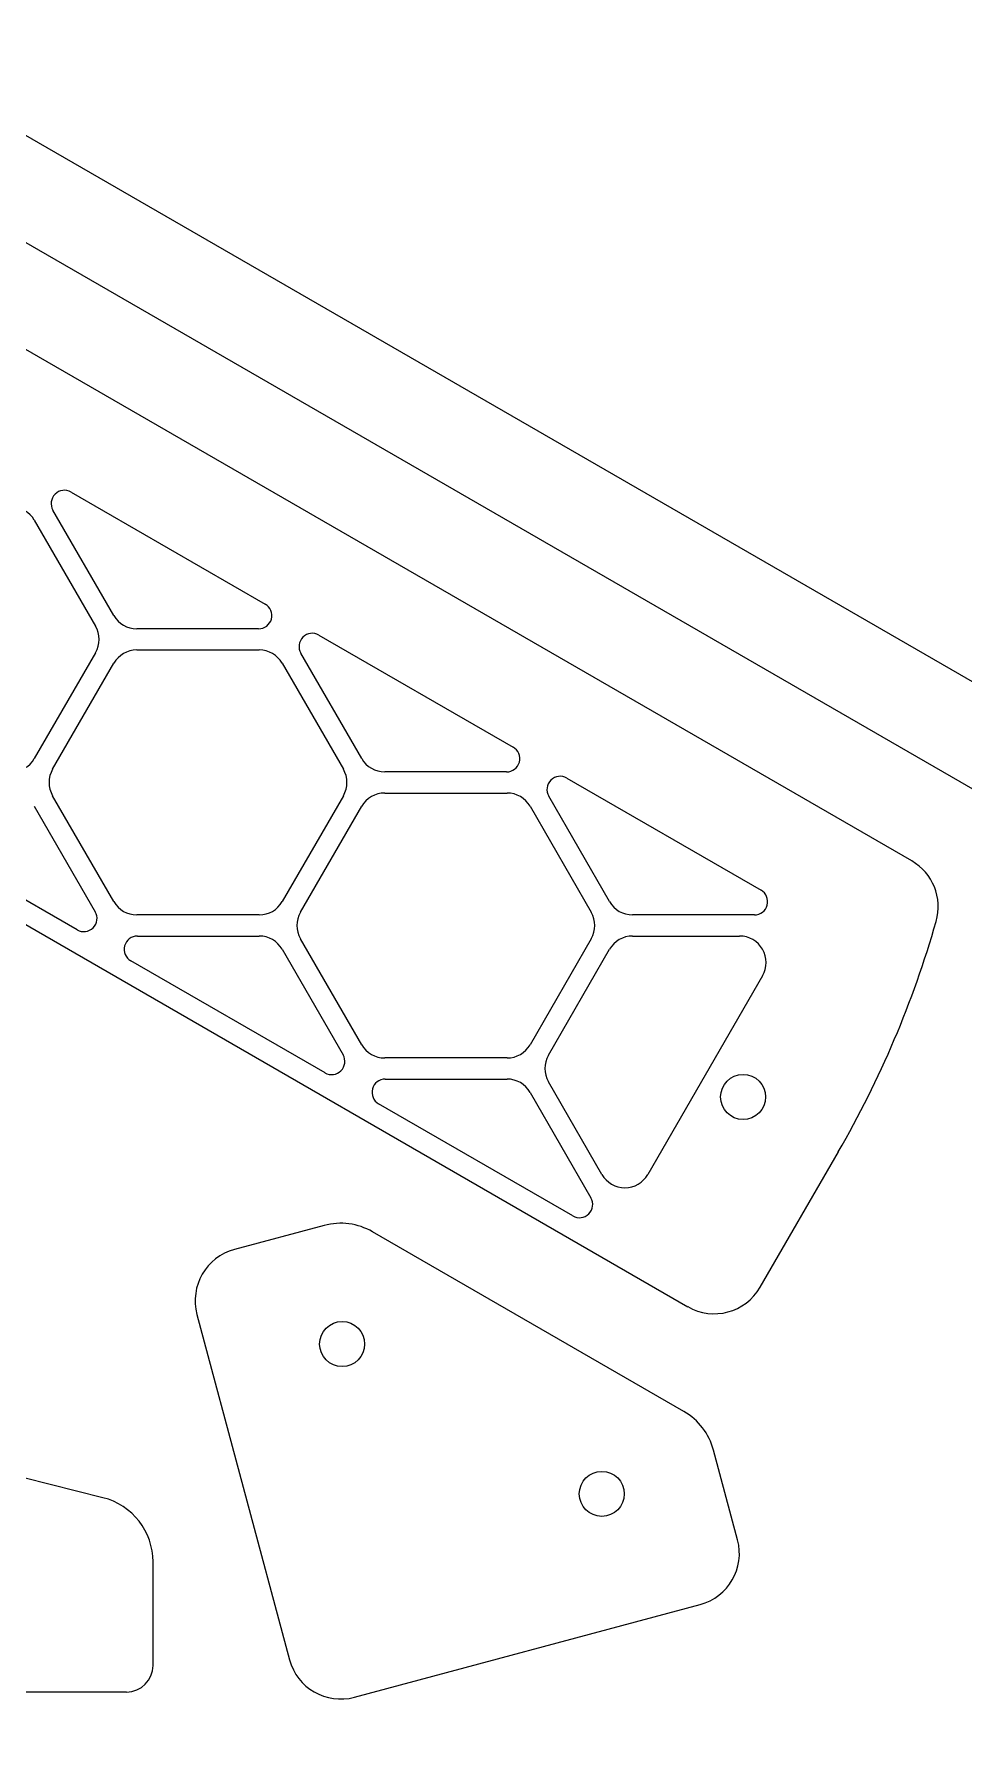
# Model space of a CAD drawing. Extents: x 442 to 745, y 5 to 355.
# Drawn here: x 652 to 680.8, y 271.2 to 324.5 of the extents above; entities that cross this region are included whole.
import ezdxf

# ---------------------------------------------------------------- set-up
doc = ezdxf.new("R2010")
doc.units = 0
doc.layers.add('VISIBLE__ANSI_', color=7, linetype='CONTINUOUS')

msp = doc.modelspace()

# ---------------------------------------------------------------- linework, layer by layer
at = {"layer": 'VISIBLE__ANSI_'}
for p, q in [((745.495, 267.193), (593.942, 354.692)), ((593.942, 351.364), (742.612, 265.529)), ((679.226, 298.796), (628.441, 328.118)), ((619.919, 315.161), (672.267, 284.937)), ((653.102, 310.266), (659.138, 306.781)), ((654.433, 306.424), (652.54, 309.703)), ((651.96, 309.389), (653.862, 306.095)), ((658.932, 306.013), (655.146, 306.013)), ((660.805, 305.819), (666.84, 302.334)), ((653.862, 305.271), (651.96, 301.977)), ((652.531, 301.648), (654.433, 304.942)), ((655.146, 305.354), (658.95, 305.354)), ((659.663, 304.942), (661.565, 301.648)), ((662.135, 301.977), (660.242, 305.256)), ((666.635, 301.566), (662.848, 301.566)), ((668.507, 301.372), (674.543, 297.887)), ((654.433, 297.53), (652.531, 300.824)), ((661.565, 300.824), (659.663, 297.53)), ((662.848, 300.907), (666.652, 300.907)), ((669.838, 297.53), (667.945, 300.809)), ((653.291, 296.654), (647.255, 300.138)), ((651.96, 300.495), (653.854, 297.216)), ((660.233, 297.201), (662.135, 300.495)), ((667.365, 300.495), (669.267, 297.201)), ((658.95, 297.119), (655.146, 297.119)), ((674.337, 297.119), (670.551, 297.119)), ((655.164, 296.46), (658.95, 296.46)), ((662.135, 293.083), (660.233, 296.377)), ((669.267, 296.377), (667.365, 293.083)), ((670.551, 296.46), (673.879, 296.46)), ((659.663, 296.048), (661.556, 292.769)), ((667.936, 292.754), (669.838, 296.048)), ((660.994, 292.207), (654.958, 295.691)), ((674.592, 295.225), (671.026, 289.048)), ((666.652, 292.672), (662.848, 292.672)), ((662.866, 292.013), (666.652, 292.013)), ((667.365, 291.601), (669.258, 288.322)), ((669.6, 289.048), (667.936, 291.93)), ((668.696, 287.76), (662.66, 291.244)), ((674.516, 285.54), (676.946, 289.748)), ((660.969, 287.463), (658.181, 286.716)), ((672.146, 281.679), (662.469, 287.266)), ((657.016, 284.699), (659.893, 273.96)), ((654.094, 278.999), (645.247, 281.225)), ((673.814, 277.69), (673.067, 280.479)), ((655.65, 273.781), (655.65, 277.002)), ((661.911, 272.795), (672.649, 275.673)), ((624.315, 272.958), (654.826, 272.958))]:
    msp.add_line(p, q, dxfattribs=at)
for centre in [(673.986, 291.457), (661.526, 283.776), (669.595, 279.117)]:
    msp.add_circle(centre, 0.7, dxfattribs=at)
for centre, radius, start, end in [((652.896, 309.909), 0.412, 60, 210), ((651.247, 308.977), 0.824, 30, 90), ((658.932, 306.424), 0.412, 270, 60), ((653.149, 305.683), 0.824, 330, 30), ((655.146, 306.836), 0.824, 210, 270), ((660.599, 305.462), 0.412, 60, 210), ((655.146, 304.53), 0.824, 90, 150), ((658.95, 304.53), 0.824, 30, 90), ((666.635, 301.977), 0.412, 270, 60), ((651.247, 302.389), 0.824, 270, 330), ((662.848, 302.389), 0.824, 210, 270), ((653.244, 301.236), 0.824, 150, 210), ((660.852, 301.236), 0.824, 330, 30), ((668.301, 301.015), 0.412, 60, 210), ((662.848, 300.083), 0.824, 90, 150), ((666.652, 300.083), 0.824, 30, 90), ((678.403, 297.37), 1.647, 344.0345, 60), ((655.146, 297.942), 0.824, 210, 270), ((658.95, 297.942), 0.824, 270, 330), ((670.551, 297.942), 0.824, 210, 270), ((674.337, 297.53), 0.412, 270, 60), ((653.497, 297.01), 0.412, 240, 30), ((660.947, 296.789), 0.824, 150, 210), ((668.554, 296.789), 0.824, 330, 30), ((649.345, 305.683), 31.87, 330, 344.0345), ((655.164, 296.048), 0.412, 90, 240), ((658.95, 295.636), 0.824, 30, 90), ((670.551, 295.636), 0.824, 90, 150), ((673.879, 295.636), 0.824, 330, 90), ((661.199, 292.563), 0.412, 240, 30), ((662.848, 293.495), 0.824, 210, 270), ((666.652, 293.495), 0.824, 270, 330), ((668.649, 292.342), 0.824, 150, 210), ((662.866, 291.601), 0.412, 90, 240), ((666.652, 291.189), 0.824, 30, 90), ((670.313, 289.46), 0.824, 210, 330), ((668.902, 288.116), 0.412, 240, 30), ((661.481, 285.554), 1.976, 60, 105), ((658.607, 285.125), 1.647, 105, 195), ((673.09, 286.364), 1.647, 240, 330), ((671.158, 279.967), 1.976, 15, 60), ((653.591, 277.002), 2.059, 0, 75.8733), ((672.223, 277.264), 1.647, 285, 15), ((654.826, 273.781), 0.824, 270, 0), ((661.484, 274.386), 1.647, 195, 285)]:
    msp.add_arc(centre, radius, start, end, dxfattribs=at)

doc.saveas('drawing.dxf')
